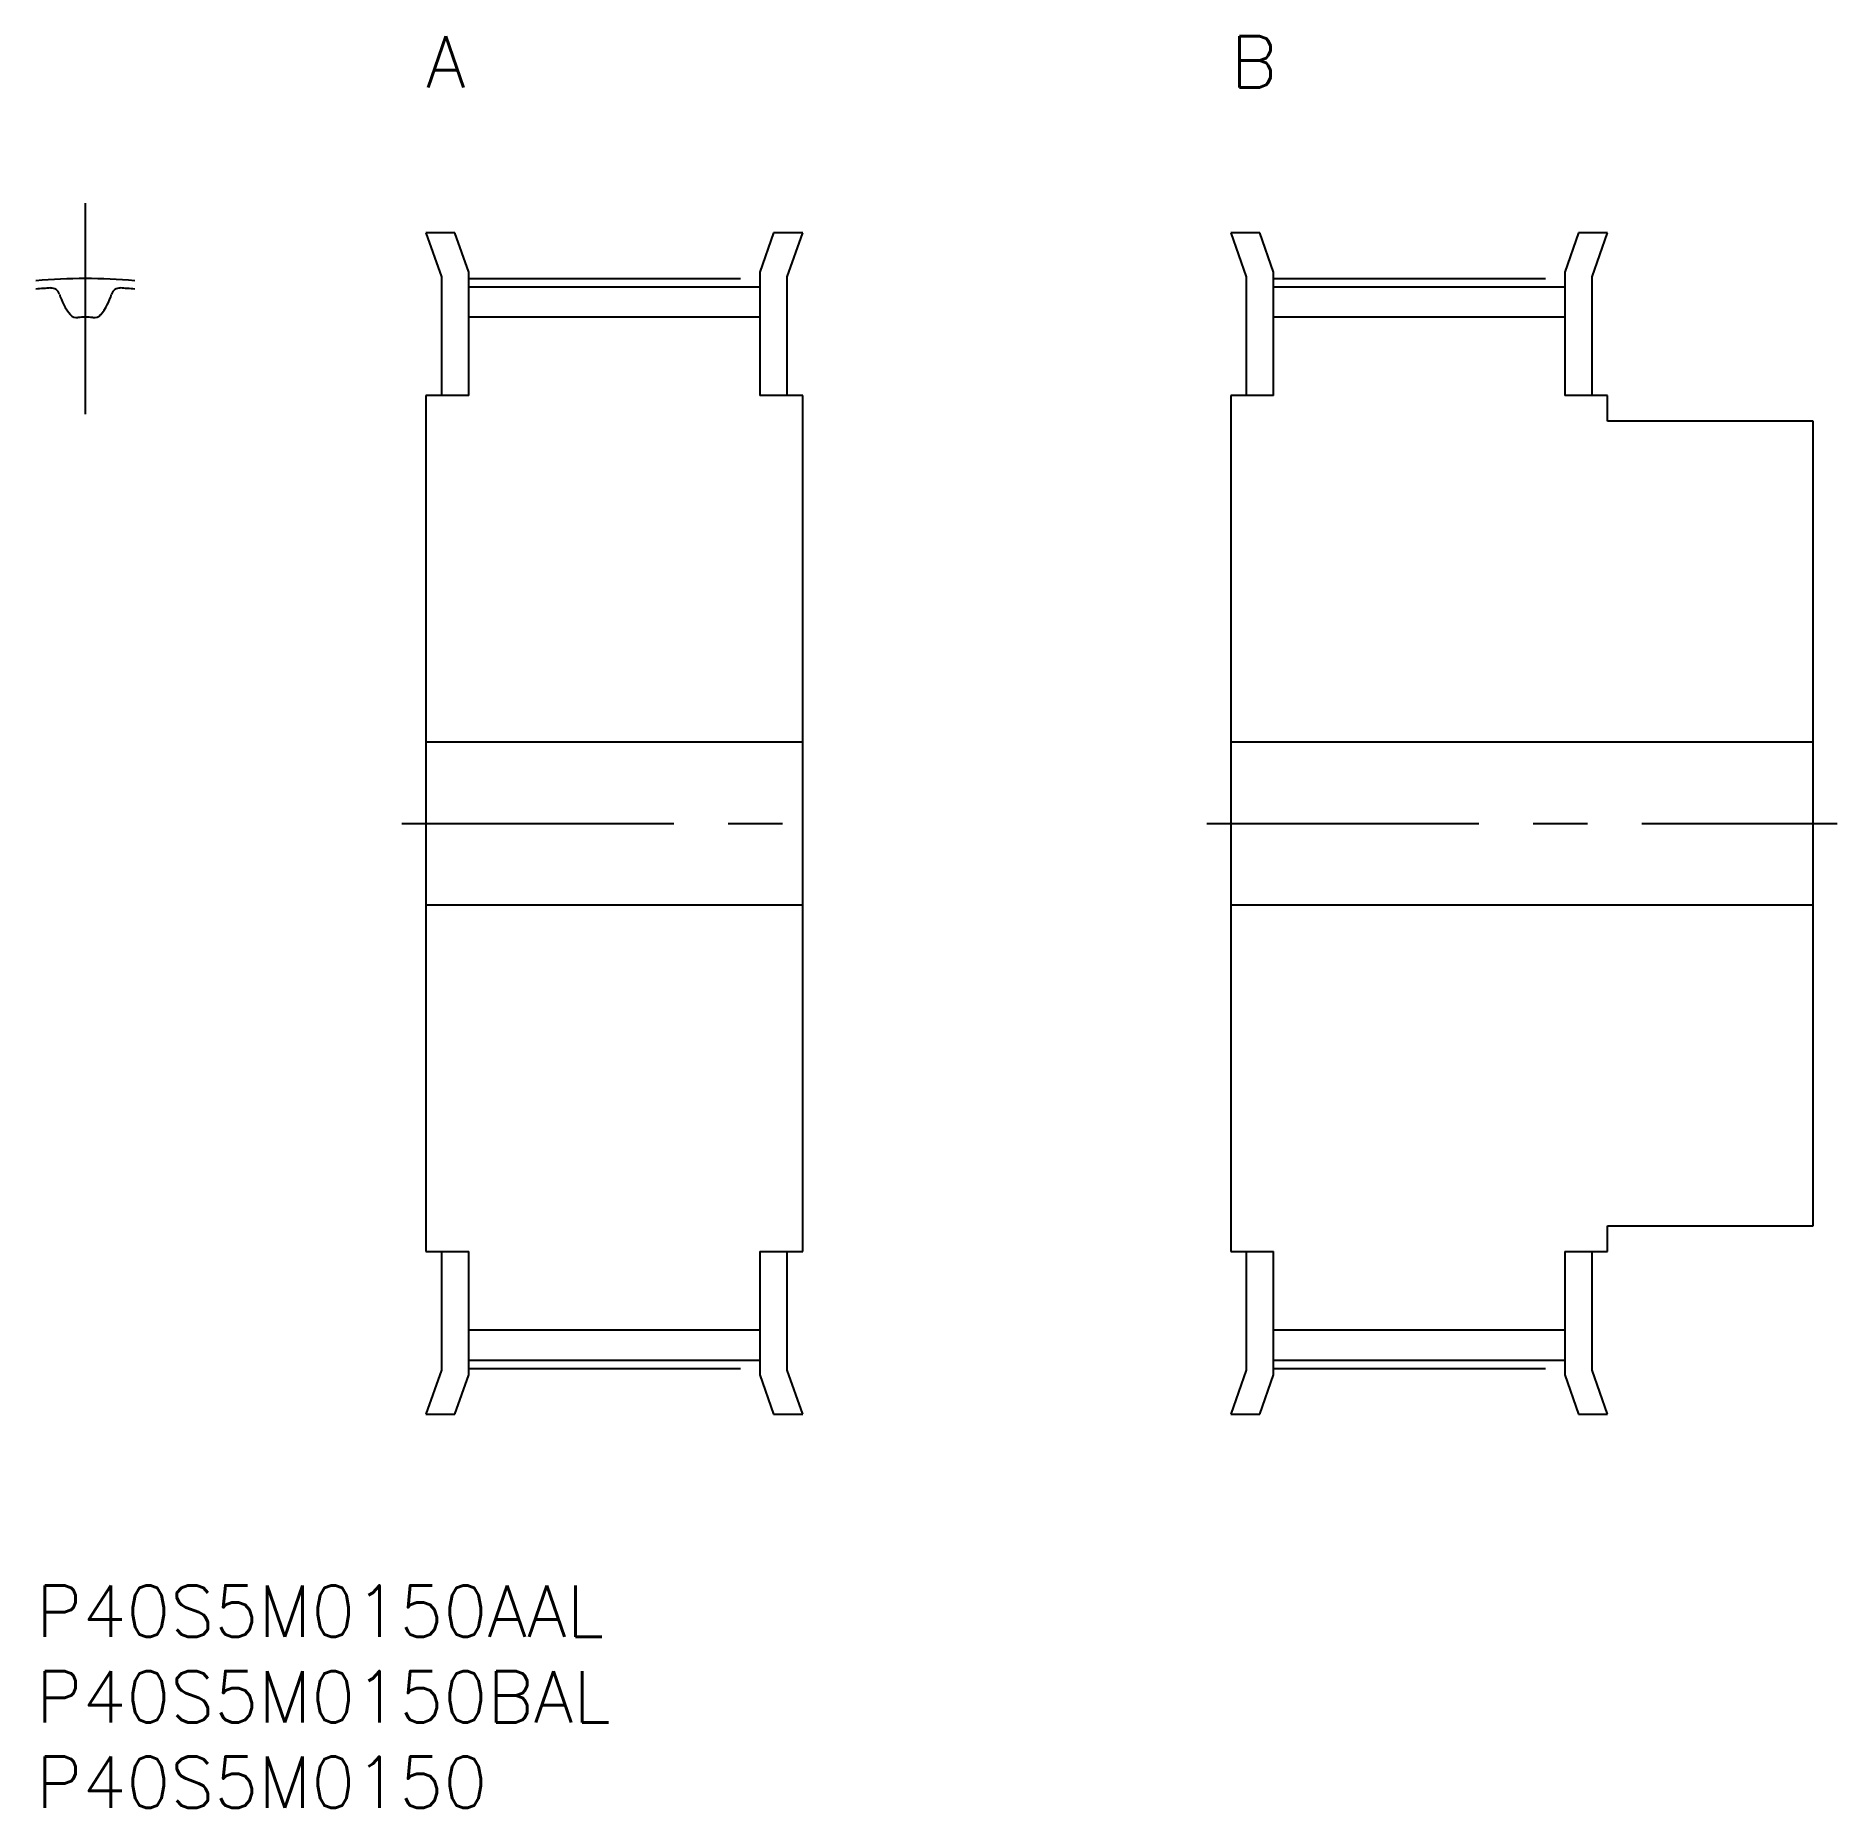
# Model space of a CAD drawing. Extents: x 0 to 105, y -13 to 90.
import ezdxf

# ---------------------------------------------------------------- set-up
doc = ezdxf.new("R2010")
doc.units = 0
doc.header["$LTSCALE"] = 0.5
doc.linetypes.add('CENTER', pattern=[50.8, 31.75, -6.35, 6.35, -6.35])
for name, color, linetype in [('MSM_CENTER', 1, 'CENTER'), ('MSM_CONTINUOUS', 7, 'CONTINUOUS'), ('MSM_PART_NUMBER', 7, 'CONTINUOUS')]:
    doc.layers.add(name, color=color, linetype=linetype)
doc.styles.get("Standard").update_dxf_attribs({"font": 'txt.shx', "height": 1, "bigfont": 'bigfont.shx'})

# ---------------------------------------------------------------- blocks, each defined once
blk = doc.blocks.new('*U36')
at = {"layer": 'MSM_PART_NUMBER'}
blk.add_text('A', height=3, dxfattribs=at).set_placement((22.77, 87.5))
blk = doc.blocks.new('*U37')
at = {"layer": 'MSM_PART_NUMBER'}
blk.add_text('B', height=3, dxfattribs=at).set_placement((69.77, 87.5))
blk = doc.blocks.new('*U38')
at = {"layer": 'MSM_PART_NUMBER'}
blk.add_text('P40S5M0150', height=3, dxfattribs=at).set_placement((0, -13))
blk = doc.blocks.new('*U39')
at = {"layer": 'MSM_PART_NUMBER'}
blk.add_text('P40S5M0150BAL', height=3, dxfattribs=at).set_placement((0, -8))
blk = doc.blocks.new('*U40')
at = {"layer": 'MSM_PART_NUMBER'}
blk.add_text('P40S5M0150AAL', height=3, dxfattribs=at).set_placement((0, -3))

msp = doc.modelspace()

# ---------------------------------------------------------------- linework, layer by layer
at = {"layer": 'MSM_CENTER'}
for p, q in [((2.88, 68.42), (2.88, 80.73)), ((25.27, 76.33), (42.27, 76.33)), ((72.27, 76.33), (89.27, 76.33)), ((21.37, 44.5), (46.17, 44.5)), ((68.37, 44.5), (105.17, 44.5)), ((25.27, 12.67), (42.27, 12.67)), ((72.27, 12.67), (89.27, 12.67))]:
    msp.add_line(p, q, dxfattribs=at)
msp.add_arc((2.88, 44.5), 31.83, 84.8015, 95.1985, dxfattribs=at)
at = {"layer": 'MSM_CONTINUOUS'}
for p, q in [((24.46, 79), (22.77, 79)), ((22.77, 79), (23.67, 76.43)), ((25.27, 76.7), (24.46, 79)), ((43.07, 79), (42.27, 76.7)), ((44.77, 79), (43.07, 79)), ((43.87, 76.43), (44.77, 79)), ((71.46, 79), (69.77, 79)), ((69.77, 79), (70.67, 76.43)), ((72.27, 76.7), (71.46, 79)), ((90.07, 79), (89.27, 76.7)), ((91.77, 79), (90.07, 79)), ((90.87, 76.43), (91.77, 79)), ((23.67, 76.43), (23.67, 69.5)), ((25.27, 69.5), (25.27, 76.7)), ((25.27, 75.85), (42.27, 75.85)), ((42.27, 76.7), (42.27, 69.5)), ((43.87, 69.5), (43.87, 76.43)), ((70.67, 76.43), (70.67, 69.5)), ((72.27, 69.5), (72.27, 76.7)), ((72.27, 75.85), (89.27, 75.85)), ((89.27, 76.7), (89.27, 69.5)), ((90.87, 69.5), (90.87, 76.43)), ((42.27, 74.08), (25.27, 74.08)), ((89.27, 74.08), (72.27, 74.08)), ((22.77, 69.5), (22.77, 19.5)), ((25.27, 69.5), (22.77, 69.5)), ((44.77, 69.5), (42.27, 69.5)), ((44.77, 19.5), (44.77, 69.5)), ((69.77, 69.5), (69.77, 19.5)), ((72.27, 69.5), (69.77, 69.5)), ((91.77, 69.5), (89.27, 69.5)), ((91.77, 68), (91.77, 69.5)), ((103.77, 68), (91.77, 68)), ((103.77, 21), (103.77, 68)), ((44.77, 49.25), (22.77, 49.25)), ((103.77, 49.25), (69.77, 49.25)), ((22.77, 39.75), (44.77, 39.75)), ((69.77, 39.75), (103.77, 39.75)), ((91.77, 19.5), (91.77, 21)), ((91.77, 21), (103.77, 21)), ((22.77, 19.5), (25.27, 19.5)), ((23.67, 19.5), (23.67, 12.57)), ((25.27, 12.3), (25.27, 19.5)), ((42.27, 19.5), (42.27, 12.3)), ((42.27, 19.5), (44.77, 19.5)), ((43.87, 12.57), (43.87, 19.5)), ((69.77, 19.5), (72.27, 19.5)), ((70.67, 19.5), (70.67, 12.57)), ((72.27, 12.3), (72.27, 19.5)), ((89.27, 19.5), (89.27, 12.3)), ((89.27, 19.5), (91.77, 19.5)), ((90.87, 12.57), (90.87, 19.5)), ((25.27, 14.92), (42.27, 14.92)), ((72.27, 14.92), (89.27, 14.92)), ((25.27, 13.15), (42.27, 13.15)), ((72.27, 13.15), (89.27, 13.15)), ((23.67, 12.57), (22.77, 10)), ((24.46, 10), (25.27, 12.3)), ((42.27, 12.3), (43.07, 10)), ((44.77, 10), (43.87, 12.57)), ((70.67, 12.57), (69.77, 10)), ((71.46, 10), (72.27, 12.3)), ((89.27, 12.3), (90.07, 10)), ((91.77, 10), (90.87, 12.57)), ((22.77, 10), (24.46, 10)), ((43.07, 10), (44.77, 10)), ((69.77, 10), (71.46, 10)), ((90.07, 10), (91.77, 10))]:
    msp.add_line(p, q, dxfattribs=at)
for centre, radius, start, end in [((2.88, 44.5), 31.35, 93.7217, 95.2783), ((0.88, 75.28), 0.5, 16.0715, 93.7217), ((4.89, 75.28), 0.5, 86.2783, 163.9285), ((2.88, 44.5), 31.35, 84.7217, 86.2783), ((4.51, 76.33), 3.27, 196.0715, 219.991), ((1.26, 76.33), 3.28, 320.009, 343.9285), ((2.38, 74.55), 0.5, 219.991, 277.6274), ((2.88, 70.81), 3.27, 82.3726, 97.6274), ((3.39, 74.55), 0.5, 262.3726, 320.009)]:
    msp.add_arc(centre, radius, start, end, dxfattribs=at)

# ---------------------------------------------------------------- block references
for name in ['*U36', '*U37', '*U40', '*U39', '*U38']:
    msp.add_blockref(name, (0, 0), dxfattribs=at)

doc.saveas('drawing.dxf')
